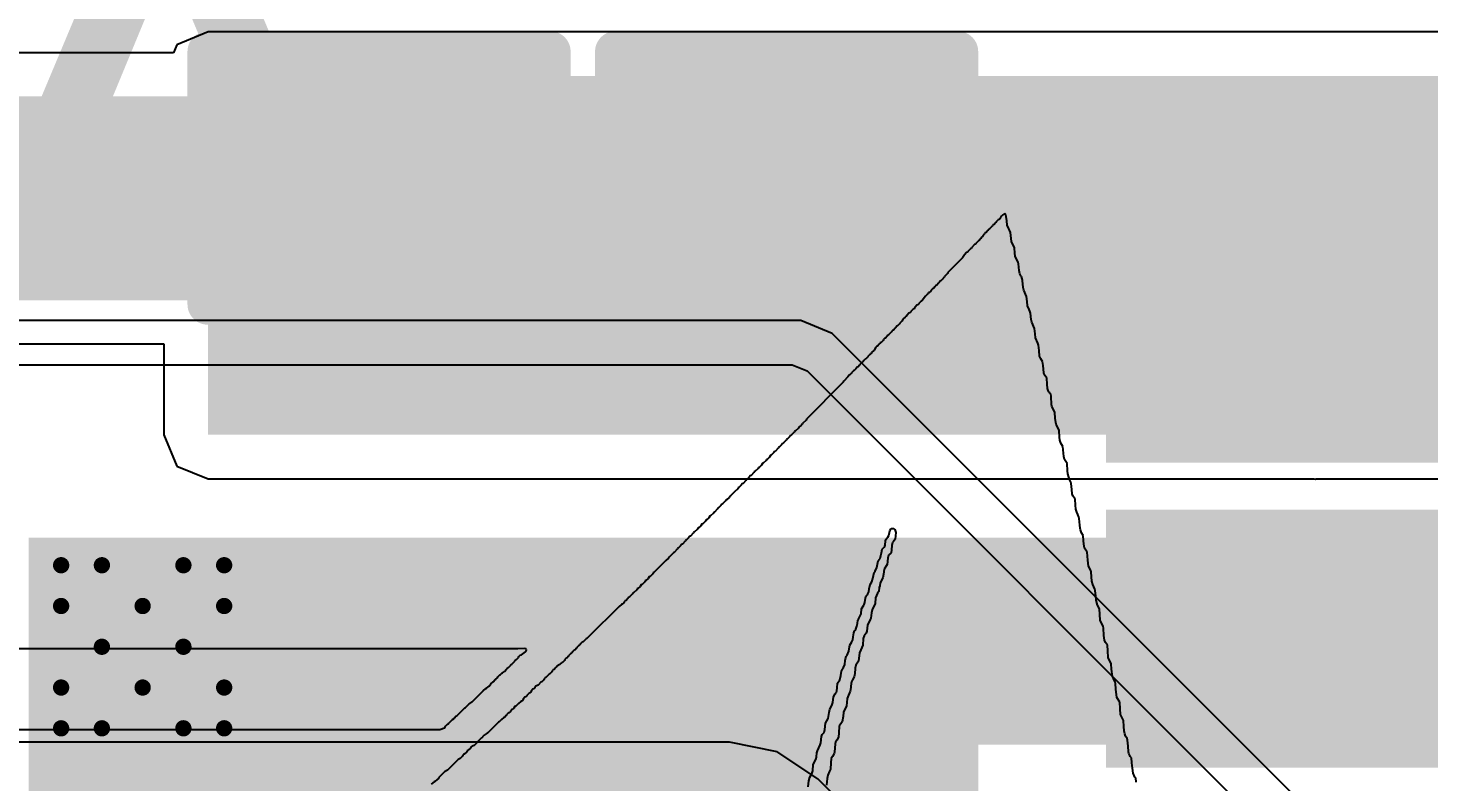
# Model space of a CAD drawing. Header units: inches. Extents: x -0.2 to 17.4, y -0.2 to 2.6.
# Drawn here: x 1.0419 to 1.2138, y 0.8524 to 0.9449 of the extents above; entities that cross this region are included whole.
import ezdxf

# ---------------------------------------------------------------- set-up
doc = ezdxf.new("R2010")
doc.units = ezdxf.units.IN
doc.header["$MEASUREMENT"] = 0
for name, color, linetype in [('Bottom Layer', 5, 'Continuous'), ('Bottom Overlay', 54, 'Continuous'), ('Drill Drawing', 1, 'Continuous'), ('Top Layer', 1, 'Continuous'), ('Top Overlay', 2, 'Continuous'), ('Top Paste', 8, 'Continuous'), ('Top Solder', 216, 'Continuous'), ('Via Holes', 16, 'Continuous')]:
    doc.layers.add(name, color=color, linetype=linetype)
doc.styles.add('Arial_Bold', font='', dxfattribs={"height": 0.2})
doc.styles.get('Arial_Bold').set_extended_font_data('Arial', bold=True)

# ---------------------------------------------------------------- blocks, each defined once
blk = doc.blocks.new('SOT_23_5_20')
at = {"layer": 'Top Layer'}
for points in [[(-0.07283, 0.04921), (-0.02953, 0.04921), (-0.02953, 0.02559), (-0.07283, 0.02559)], [(-0.07283, 0.01181), (-0.02953, 0.01181), (-0.02953, -0.01181), (-0.07283, -0.01181)]]:
    blk.add_hatch(color=1, dxfattribs=at).paths.add_polyline_path(points)
at = {"layer": 'Top Paste'}
for points in [[(-0.07283, 0.04921), (-0.02953, 0.04921), (-0.02953, 0.02559), (-0.07283, 0.02559)], [(-0.07283, 0.01181), (-0.02953, 0.01181), (-0.02953, -0.01181), (-0.07283, -0.01181)]]:
    blk.add_hatch(color=8, dxfattribs=at).paths.add_polyline_path(points)
at = {"layer": 'Top Solder'}
for points in [[(-0.07683, 0.05321), (-0.02553, 0.05321), (-0.02553, 0.02159), (-0.07683, 0.02159)], [(-0.07683, 0.01581), (-0.02553, 0.01581), (-0.02553, -0.01581), (-0.07683, -0.01581)]]:
    blk.add_hatch(color=216, dxfattribs=at).paths.add_polyline_path(points)
at = {"layer": 'Top Overlay'}
for points in [[(-0.084, 0.042, 0.005, 0.005, 0), (-0.079, 0.037, 0.005, 0.005, 0)], [(-0.084, 0.032, 0.005, 0.005, 0), (-0.084, 0.042, 0.005, 0.005, 0)], [(-0.084, 0.032, 0.005, 0.005, 0), (-0.079, 0.037, 0.005, 0.005, 0)]]:
    blk.add_lwpolyline(points, format="xyseb", dxfattribs=at)
for points in [[(-0.08525, 0.042, 0.0025, 0.0025, 1), (-0.08275, 0.042, 0.0025, 0.0025, 1)], [(-0.08525, 0.042, 0.0025, 0.0025, 1), (-0.08275, 0.042, 0.0025, 0.0025, 1)], [(-0.08025, 0.037, 0.0025, 0.0025, 1), (-0.07775, 0.037, 0.0025, 0.0025, 1)], [(-0.08025, 0.037, 0.0025, 0.0025, 1), (-0.07775, 0.037, 0.0025, 0.0025, 1)], [(-0.08525, 0.032, 0.0025, 0.0025, 1), (-0.08275, 0.032, 0.0025, 0.0025, 1)], [(-0.08525, 0.032, 0.0025, 0.0025, 1), (-0.08275, 0.032, 0.0025, 0.0025, 1)]]:
    blk.add_lwpolyline(points, format="xyseb", close=True, dxfattribs=at)
blk = doc.blocks.new('C___0603_106')
at = {"layer": 'Top Layer'}
for points in [[(-0.015, 0.0175), (-0.015, -0.0175), (-0.045, -0.0175), (-0.045, 0.0175)], [(0.045, 0.0175), (0.045, -0.0175), (0.015, -0.0175), (0.015, 0.0175)]]:
    blk.add_hatch(color=1, dxfattribs=at).paths.add_polyline_path(points)
at = {"layer": 'Top Paste'}
for points in [[(-0.015, 0.0175), (-0.015, -0.0175), (-0.045, -0.0175), (-0.045, 0.0175)], [(0.045, 0.0175), (0.045, -0.0175), (0.015, -0.0175), (0.015, 0.0175)]]:
    blk.add_hatch(color=8, dxfattribs=at).paths.add_polyline_path(points)
at = {"layer": 'Top Solder'}
for points in [[(-0.01264, 0.01986), (-0.01264, -0.01986), (-0.04736, -0.01986), (-0.04736, 0.01986)], [(0.04736, 0.01986), (0.04736, -0.01986), (0.01264, -0.01986), (0.01264, 0.01986)]]:
    blk.add_hatch(color=216, dxfattribs=at).paths.add_polyline_path(points)
at = {"layer": 'Top Overlay'}
for points in [[(-0.018, 0.021, 0.005, 0.005, 0), (-0.049, 0.021, 0.005, 0.005, 0)], [(-0.049, -0.021, 0.005, 0.005, 0), (-0.049, 0.021, 0.005, 0.005, 0)], [(0.049, 0.021, 0.005, 0.005, 0), (0.018, 0.021, 0.005, 0.005, 0)], [(-0.018, -0.021, 0.005, 0.005, 0), (-0.049, -0.021, 0.005, 0.005, 0)], [(0.049, -0.021, 0.005, 0.005, 0), (0.018, -0.021, 0.005, 0.005, 0)]]:
    blk.add_lwpolyline(points, format="xyseb", dxfattribs=at)
for points in [[(-0.05025, 0.021, 0.0025, 0.0025, 1), (-0.04775, 0.021, 0.0025, 0.0025, 1)], [(-0.05025, 0.021, 0.0025, 0.0025, 1), (-0.04775, 0.021, 0.0025, 0.0025, 1)], [(-0.01925, 0.021, 0.0025, 0.0025, 1), (-0.01675, 0.021, 0.0025, 0.0025, 1)], [(0.01675, 0.021, 0.0025, 0.0025, 1), (0.01925, 0.021, 0.0025, 0.0025, 1)], [(-0.05025, -0.021, 0.0025, 0.0025, 1), (-0.04775, -0.021, 0.0025, 0.0025, 1)], [(-0.05025, -0.021, 0.0025, 0.0025, 1), (-0.04775, -0.021, 0.0025, 0.0025, 1)], [(-0.01925, -0.021, 0.0025, 0.0025, 1), (-0.01675, -0.021, 0.0025, 0.0025, 1)], [(0.01675, -0.021, 0.0025, 0.0025, 1), (0.01925, -0.021, 0.0025, 0.0025, 1)]]:
    blk.add_lwpolyline(points, format="xyseb", close=True, dxfattribs=at)
blk = doc.blocks.new('C___0603_108')
at = {"layer": 'Top Layer'}
for points in [[(-0.015, 0.0175), (-0.015, -0.0175), (-0.045, -0.0175), (-0.045, 0.0175)], [(0.045, 0.0175), (0.045, -0.0175), (0.015, -0.0175), (0.015, 0.0175)]]:
    blk.add_hatch(color=1, dxfattribs=at).paths.add_polyline_path(points)
at = {"layer": 'Top Paste'}
for points in [[(-0.015, 0.0175), (-0.015, -0.0175), (-0.045, -0.0175), (-0.045, 0.0175)], [(0.045, 0.0175), (0.045, -0.0175), (0.015, -0.0175), (0.015, 0.0175)]]:
    blk.add_hatch(color=8, dxfattribs=at).paths.add_polyline_path(points)
at = {"layer": 'Top Solder'}
for points in [[(-0.01264, 0.01986), (-0.01264, -0.01986), (-0.04736, -0.01986), (-0.04736, 0.01986)], [(0.04736, 0.01986), (0.04736, -0.01986), (0.01264, -0.01986), (0.01264, 0.01986)]]:
    blk.add_hatch(color=216, dxfattribs=at).paths.add_polyline_path(points)
at = {"layer": 'Top Overlay'}
for points in [[(-0.018, 0.021, 0.005, 0.005, 0), (-0.049, 0.021, 0.005, 0.005, 0)], [(-0.049, -0.021, 0.005, 0.005, 0), (-0.049, 0.021, 0.005, 0.005, 0)], [(0.049, 0.021, 0.005, 0.005, 0), (0.018, 0.021, 0.005, 0.005, 0)], [(-0.018, -0.021, 0.005, 0.005, 0), (-0.049, -0.021, 0.005, 0.005, 0)], [(0.049, -0.021, 0.005, 0.005, 0), (0.018, -0.021, 0.005, 0.005, 0)]]:
    blk.add_lwpolyline(points, format="xyseb", dxfattribs=at)
for points in [[(-0.05025, 0.021, 0.0025, 0.0025, 1), (-0.04775, 0.021, 0.0025, 0.0025, 1)], [(-0.05025, 0.021, 0.0025, 0.0025, 1), (-0.04775, 0.021, 0.0025, 0.0025, 1)], [(-0.01925, 0.021, 0.0025, 0.0025, 1), (-0.01675, 0.021, 0.0025, 0.0025, 1)], [(0.01675, 0.021, 0.0025, 0.0025, 1), (0.01925, 0.021, 0.0025, 0.0025, 1)], [(-0.05025, -0.021, 0.0025, 0.0025, 1), (-0.04775, -0.021, 0.0025, 0.0025, 1)], [(-0.05025, -0.021, 0.0025, 0.0025, 1), (-0.04775, -0.021, 0.0025, 0.0025, 1)], [(-0.01925, -0.021, 0.0025, 0.0025, 1), (-0.01675, -0.021, 0.0025, 0.0025, 1)], [(0.01675, -0.021, 0.0025, 0.0025, 1), (0.01925, -0.021, 0.0025, 0.0025, 1)]]:
    blk.add_lwpolyline(points, format="xyseb", close=True, dxfattribs=at)

msp = doc.modelspace()

# ---------------------------------------------------------------- hatches: boundary and pattern name
at = {"layer": 'Bottom Layer'}
h = msp.add_hatch(color=5, dxfattribs=at)
edge = h.paths.add_edge_path()
edge.add_arc((1.056, 0.869), 0.01181, 0, 360)
at = {"layer": 'Top Layer'}
for points in [[(1.06402, 0.895), (1.25, 0.895), (1.25, 0.939), (1.06402, 0.939)], [(1.042, 0.857), (1.222, 0.857), (1.222, 0.8824), (1.042, 0.8824)], [(1.042, 0.835), (1.15718, 0.835), (1.15718, 0.8694), (1.042, 0.8694)]]:
    msp.add_hatch(color=1, dxfattribs=at).paths.add_polyline_path(points)
h = msp.add_hatch(color=1, dxfattribs=at)
edge = h.paths.add_edge_path()
edge.add_arc((1.056, 0.869), 0.01181, 0, 360)
at = {"layer": 'Via Holes'}
h = msp.add_hatch(color=7, dxfattribs=at)
edge = h.paths.add_edge_path()
edge.add_arc((1.056, 0.869), 0.00591, 0, 360)

# ---------------------------------------------------------------- linework, layer by layer
at = {"layer": 'Bottom Layer'}
for p, q in [((1.13676, 0.909), (0.8723, 0.909)), ((1.14058, 0.90741), (1.13676, 0.909)), ((1.13676, 0.909), (1.13676, 0.909)), ((1.34124, 0.70676), (1.14058, 0.90741)), ((0.8723, 0.90359), (1.13568, 0.90359)), ((1.13568, 0.90359), (1.13752, 0.90283)), ((1.13752, 0.90283), (1.33741, 0.70293)), ((1.128, 0.85729), (1.028, 0.85729)), ((1.13385, 0.85613), (1.128, 0.85729)), ((1.13881, 0.85281), (1.13385, 0.85613)), ((1.47633, 0.51529), (1.13881, 0.85281))]:
    msp.add_line(p, q, dxfattribs=at)
at = {"layer": 'Bottom Overlay'}
for p, q in [((1.16096, 0.92137), (1.16072, 0.92114)), ((1.16106, 0.92142), (1.16096, 0.92137)), ((1.16114, 0.9215), (1.16106, 0.92142)), ((1.16119, 0.92161), (1.16114, 0.9215)), ((1.16129, 0.92171), (1.16119, 0.92161)), ((1.16134, 0.92181), (1.16129, 0.92171)), ((1.16152, 0.92199), (1.16134, 0.92181)), ((1.16178, 0.92215), (1.16152, 0.92199)), ((1.16191, 0.92202), (1.16178, 0.92215)), ((1.16201, 0.92124), (1.16191, 0.92202)), ((1.16207, 0.92073), (1.16201, 0.92124)), ((1.15912, 0.91949), (1.15907, 0.91938)), ((1.15923, 0.91959), (1.15912, 0.91949)), ((1.15928, 0.91969), (1.15923, 0.91959)), ((1.15935, 0.91977), (1.15928, 0.91969)), ((1.15946, 0.91982), (1.15935, 0.91977)), ((1.15969, 0.92006), (1.15946, 0.91982)), ((1.15974, 0.92016), (1.15969, 0.92006)), ((1.15982, 0.92024), (1.15974, 0.92016)), ((1.15992, 0.92029), (1.15982, 0.92024)), ((1.16021, 0.92057), (1.15992, 0.92029)), ((1.16026, 0.92068), (1.16021, 0.92057)), ((1.16034, 0.92075), (1.16026, 0.92068)), ((1.16044, 0.9208), (1.16034, 0.92075)), ((1.16067, 0.92104), (1.16044, 0.9208)), ((1.16072, 0.92114), (1.16067, 0.92104)), ((1.16227, 0.92026), (1.16207, 0.92073)), ((1.16235, 0.92008), (1.16227, 0.92026)), ((1.16245, 0.91982), (1.16235, 0.92008)), ((1.16253, 0.91907), (1.16245, 0.91982)), ((1.15755, 0.91781), (1.15721, 0.91747)), ((1.15765, 0.91786), (1.15755, 0.91781)), ((1.15768, 0.91794), (1.15765, 0.91786)), ((1.15806, 0.91833), (1.15768, 0.91794)), ((1.15817, 0.91838), (1.15806, 0.91833)), ((1.15819, 0.91845), (1.15817, 0.91838)), ((1.15853, 0.91879), (1.15819, 0.91845)), ((1.15863, 0.91884), (1.15853, 0.91879)), ((1.15881, 0.91907), (1.15863, 0.91884)), ((1.15886, 0.91918), (1.15881, 0.91907)), ((1.15907, 0.91938), (1.15886, 0.91918)), ((1.16258, 0.91871), (1.16253, 0.91907)), ((1.16294, 0.91794), (1.16258, 0.91871)), ((1.163, 0.91727), (1.16294, 0.91794)), ((1.15659, 0.9167), (1.15478, 0.91489)), ((1.1568, 0.91706), (1.15659, 0.9167)), ((1.15708, 0.91734), (1.1568, 0.91706)), ((1.15718, 0.9174), (1.15708, 0.91734)), ((1.15721, 0.91747), (1.15718, 0.9174)), ((1.16305, 0.91691), (1.163, 0.91727)), ((1.16341, 0.91613), (1.16305, 0.91691)), ((1.16346, 0.91598), (1.16341, 0.91613)), ((1.15432, 0.91432), (1.15422, 0.91422)), ((1.15437, 0.91443), (1.15432, 0.91432)), ((1.15473, 0.91479), (1.15437, 0.91443)), ((1.15478, 0.91489), (1.15473, 0.91479)), ((1.16351, 0.91515), (1.16346, 0.91598)), ((1.16362, 0.91474), (1.16351, 0.91515)), ((1.16372, 0.91448), (1.16362, 0.91474)), ((1.1638, 0.9144), (1.16372, 0.91448)), ((1.1639, 0.91414), (1.1638, 0.9144)), ((1.15267, 0.91262), (1.15248, 0.91244)), ((1.15272, 0.91272), (1.15267, 0.91262)), ((1.1529, 0.9129), (1.15272, 0.91272)), ((1.153, 0.91295), (1.1529, 0.9129)), ((1.15318, 0.91313), (1.153, 0.91295)), ((1.15323, 0.91324), (1.15318, 0.91313)), ((1.15331, 0.91332), (1.15323, 0.91324)), ((1.15341, 0.91337), (1.15331, 0.91332)), ((1.15365, 0.9136), (1.15341, 0.91337)), ((1.1537, 0.9137), (1.15365, 0.9136)), ((1.15383, 0.91383), (1.1537, 0.9137)), ((1.15393, 0.91388), (1.15383, 0.91383)), ((1.15416, 0.91412), (1.15393, 0.91388)), ((1.15422, 0.91422), (1.15416, 0.91412)), ((1.16395, 0.91394), (1.1639, 0.91414)), ((1.16403, 0.91308), (1.16395, 0.91394)), ((1.16408, 0.91272), (1.16403, 0.91308)), ((1.16444, 0.91195), (1.16408, 0.91272)), ((1.15099, 0.91089), (1.15075, 0.91066)), ((1.15109, 0.91094), (1.15099, 0.91089)), ((1.15117, 0.91102), (1.15109, 0.91094)), ((1.15122, 0.91112), (1.15117, 0.91102)), ((1.15145, 0.91135), (1.15122, 0.91112)), ((1.15156, 0.9114), (1.15145, 0.91135)), ((1.15163, 0.91148), (1.15156, 0.9114)), ((1.15202, 0.91202), (1.15163, 0.91148)), ((1.15212, 0.91208), (1.15202, 0.91202)), ((1.15225, 0.91221), (1.15212, 0.91208)), ((1.1523, 0.91231), (1.15225, 0.91221)), ((1.15238, 0.91233), (1.1523, 0.91231)), ((1.15241, 0.91241), (1.15238, 0.91233)), ((1.15248, 0.91244), (1.15241, 0.91241)), ((1.16449, 0.91133), (1.16444, 0.91195)), ((1.16454, 0.91081), (1.16449, 0.91133)), ((1.14931, 0.90921), (1.14915, 0.90895)), ((1.14954, 0.90944), (1.14931, 0.90921)), ((1.14964, 0.90949), (1.14954, 0.90944)), ((1.14972, 0.90957), (1.14964, 0.90949)), ((1.14977, 0.90967), (1.14972, 0.90957)), ((1.15001, 0.90991), (1.14977, 0.90967)), ((1.15011, 0.90996), (1.15001, 0.90991)), ((1.15019, 0.91004), (1.15011, 0.90996)), ((1.15024, 0.91014), (1.15019, 0.91004)), ((1.15052, 0.91042), (1.15024, 0.91014)), ((1.15063, 0.91047), (1.15052, 0.91042)), ((1.1507, 0.91055), (1.15063, 0.91047)), ((1.15075, 0.91066), (1.1507, 0.91055)), ((1.16475, 0.91035), (1.16454, 0.91081)), ((1.16483, 0.91016), (1.16475, 0.91035)), ((1.16493, 0.90991), (1.16483, 0.91016)), ((1.16501, 0.90916), (1.16493, 0.90991)), ((1.16506, 0.9088), (1.16501, 0.90916)), ((1.14786, 0.90761), (1.14763, 0.90738)), ((1.14791, 0.90771), (1.14786, 0.90761)), ((1.14799, 0.90779), (1.14791, 0.90771)), ((1.14809, 0.90784), (1.14799, 0.90779)), ((1.14833, 0.90807), (1.14809, 0.90784)), ((1.14838, 0.90818), (1.14833, 0.90807)), ((1.14851, 0.90831), (1.14838, 0.90818)), ((1.14861, 0.90836), (1.14851, 0.90831)), ((1.14884, 0.90859), (1.14861, 0.90836)), ((1.1489, 0.90869), (1.14884, 0.90859)), ((1.14915, 0.90895), (1.1489, 0.90869)), ((1.16542, 0.90802), (1.16506, 0.9088)), ((1.16547, 0.9074), (1.16542, 0.90802)), ((1.14595, 0.90575), (1.14574, 0.90539)), ((1.14603, 0.90583), (1.14595, 0.90575)), ((1.14613, 0.90588), (1.14603, 0.90583)), ((1.14636, 0.90611), (1.14613, 0.90588)), ((1.14642, 0.90621), (1.14636, 0.90611)), ((1.14649, 0.90629), (1.14642, 0.90621)), ((1.1466, 0.90634), (1.14649, 0.90629)), ((1.14683, 0.90658), (1.1466, 0.90634)), ((1.14688, 0.90668), (1.14683, 0.90658)), ((1.14701, 0.90681), (1.14688, 0.90668)), ((1.14711, 0.90686), (1.14701, 0.90681)), ((1.14735, 0.90709), (1.14711, 0.90686)), ((1.1474, 0.9072), (1.14735, 0.90709)), ((1.14753, 0.90732), (1.1474, 0.9072)), ((1.14763, 0.90738), (1.14753, 0.90732)), ((1.16553, 0.90689), (1.16547, 0.9074)), ((1.16581, 0.90624), (1.16553, 0.90689)), ((1.16591, 0.90598), (1.16581, 0.90624)), ((1.16599, 0.90534), (1.16591, 0.90598)), ((1.1444, 0.90399), (1.14427, 0.90386)), ((1.14445, 0.9041), (1.1444, 0.90399)), ((1.14469, 0.90433), (1.14445, 0.9041)), ((1.14479, 0.90438), (1.14469, 0.90433)), ((1.14492, 0.90451), (1.14479, 0.90438)), ((1.14497, 0.90461), (1.14492, 0.90451)), ((1.14515, 0.90479), (1.14497, 0.90461)), ((1.14525, 0.90485), (1.14515, 0.90479)), ((1.14538, 0.90497), (1.14525, 0.90485)), ((1.14543, 0.90508), (1.14538, 0.90497)), ((1.14574, 0.90539), (1.14543, 0.90508)), ((1.16604, 0.90466), (1.16599, 0.90534)), ((1.1662, 0.9043), (1.16604, 0.90466)), ((1.1664, 0.90399), (1.1662, 0.9043)), ((1.16646, 0.90348), (1.1664, 0.90399)), ((1.14267, 0.90231), (1.14249, 0.90213)), ((1.14277, 0.90237), (1.14267, 0.90231)), ((1.1429, 0.9025), (1.14277, 0.90237)), ((1.14296, 0.9026), (1.1429, 0.9025)), ((1.14319, 0.90283), (1.14296, 0.9026)), ((1.14329, 0.90288), (1.14319, 0.90283)), ((1.14342, 0.90301), (1.14329, 0.90288)), ((1.14347, 0.90311), (1.14342, 0.90301)), ((1.14365, 0.9033), (1.14347, 0.90311)), ((1.14376, 0.90335), (1.14365, 0.9033)), ((1.14394, 0.90353), (1.14376, 0.90335)), ((1.14399, 0.90363), (1.14394, 0.90353)), ((1.14417, 0.90381), (1.14399, 0.90363)), ((1.14427, 0.90386), (1.14417, 0.90381)), ((1.16656, 0.9026), (1.16646, 0.90348)), ((1.16661, 0.90239), (1.16656, 0.9026)), ((1.16692, 0.90193), (1.16661, 0.90239)), ((1.14187, 0.90136), (1.13743, 0.89692)), ((1.14192, 0.90146), (1.14187, 0.90136)), ((1.14203, 0.90157), (1.14192, 0.90146)), ((1.14208, 0.90167), (1.14203, 0.90157)), ((1.14244, 0.90203), (1.14208, 0.90167)), ((1.14249, 0.90213), (1.14244, 0.90203)), ((1.16697, 0.9012), (1.16692, 0.90193)), ((1.16702, 0.90069), (1.16697, 0.9012)), ((1.16713, 0.90033), (1.16702, 0.90069)), ((1.16723, 0.90022), (1.16713, 0.90033)), ((1.16728, 0.90012), (1.16723, 0.90022)), ((1.16739, 0.90002), (1.16728, 0.90012)), ((1.16744, 0.89971), (1.16739, 0.90002)), ((1.16749, 0.89872), (1.16744, 0.89971)), ((1.16754, 0.89852), (1.16749, 0.89872)), ((1.1679, 0.89774), (1.16754, 0.89852)), ((1.16795, 0.89702), (1.1679, 0.89774)), ((1.13598, 0.89542), (1.13593, 0.89532)), ((1.13606, 0.89544), (1.13598, 0.89542)), ((1.13645, 0.89583), (1.13606, 0.89544)), ((1.1365, 0.89594), (1.13645, 0.89583)), ((1.13658, 0.89596), (1.1365, 0.89594)), ((1.13668, 0.89606), (1.13658, 0.89596)), ((1.13678, 0.89612), (1.13668, 0.89606)), ((1.13691, 0.8963), (1.13678, 0.89612)), ((1.13696, 0.8964), (1.13691, 0.8963)), ((1.13738, 0.89681), (1.13696, 0.8964)), ((1.13743, 0.89692), (1.13738, 0.89681)), ((1.16801, 0.8965), (1.16795, 0.89702)), ((1.16806, 0.8963), (1.16801, 0.8965)), ((1.16842, 0.89552), (1.16806, 0.8963)), ((1.16847, 0.8947), (1.16842, 0.89552)), ((1.13438, 0.89377), (1.1341, 0.89348)), ((1.13451, 0.89395), (1.13438, 0.89377)), ((1.13461, 0.894), (1.13451, 0.89395)), ((1.13495, 0.89433), (1.13461, 0.894)), ((1.135, 0.89444), (1.13495, 0.89433)), ((1.13508, 0.89446), (1.135, 0.89444)), ((1.13536, 0.89475), (1.13508, 0.89446)), ((1.13549, 0.89493), (1.13536, 0.89475)), ((1.1356, 0.89498), (1.13549, 0.89493)), ((1.13593, 0.89532), (1.1356, 0.89498)), ((1.16852, 0.89433), (1.16847, 0.8947)), ((1.16863, 0.89397), (1.16852, 0.89433)), ((1.16888, 0.89356), (1.16863, 0.89397)), ((1.13252, 0.89196), (1.13247, 0.89186)), ((1.1326, 0.89198), (1.13252, 0.89196)), ((1.13288, 0.89227), (1.1326, 0.89198)), ((1.13301, 0.89245), (1.13288, 0.89227)), ((1.13312, 0.8925), (1.13301, 0.89245)), ((1.13345, 0.89284), (1.13312, 0.8925)), ((1.1335, 0.89294), (1.13345, 0.89284)), ((1.13358, 0.89297), (1.1335, 0.89294)), ((1.13397, 0.89335), (1.13358, 0.89297)), ((1.13402, 0.89346), (1.13397, 0.89335)), ((1.1341, 0.89348), (1.13402, 0.89346)), ((1.16894, 0.89315), (1.16888, 0.89356)), ((1.16899, 0.89232), (1.16894, 0.89315)), ((1.16909, 0.89196), (1.16899, 0.89232)), ((1.1694, 0.89149), (1.16909, 0.89196)), ((1.13097, 0.89036), (1.13064, 0.89002)), ((1.13102, 0.89046), (1.13097, 0.89036)), ((1.1311, 0.89049), (1.13102, 0.89046)), ((1.13149, 0.89087), (1.1311, 0.89049)), ((1.13154, 0.89098), (1.13149, 0.89087)), ((1.13162, 0.891), (1.13154, 0.89098)), ((1.1319, 0.89129), (1.13162, 0.891)), ((1.13203, 0.89147), (1.1319, 0.89129)), ((1.13213, 0.89152), (1.13203, 0.89147)), ((1.13247, 0.89186), (1.13213, 0.89152)), ((1.16945, 0.89056), (1.1694, 0.89149)), ((1.1695, 0.8902), (1.16945, 0.89056)), ((1.12914, 0.88852), (1.12906, 0.8885)), ((1.12942, 0.88881), (1.12914, 0.88852)), ((1.12955, 0.88899), (1.12942, 0.88881)), ((1.12966, 0.88904), (1.12955, 0.88899)), ((1.12999, 0.88938), (1.12966, 0.88904)), ((1.13004, 0.88948), (1.12999, 0.88938)), ((1.13012, 0.88951), (1.13004, 0.88948)), ((1.1304, 0.88979), (1.13012, 0.88951)), ((1.13053, 0.88997), (1.1304, 0.88979)), ((1.13064, 0.89002), (1.13053, 0.88997)), ((1.16961, 0.88979), (1.1695, 0.8902)), ((1.16976, 0.88943), (1.16961, 0.88979)), ((1.16986, 0.88917), (1.16976, 0.88943)), ((1.16992, 0.88901), (1.16986, 0.88917)), ((1.16997, 0.88829), (1.16992, 0.88901)), ((1.12751, 0.8869), (1.12718, 0.88656)), ((1.12756, 0.887), (1.12751, 0.8869)), ((1.12764, 0.88703), (1.12756, 0.887)), ((1.12793, 0.88731), (1.12764, 0.88703)), ((1.12805, 0.88749), (1.12793, 0.88731)), ((1.12816, 0.88754), (1.12805, 0.88749)), ((1.12849, 0.88788), (1.12816, 0.88754)), ((1.12855, 0.88798), (1.12849, 0.88788)), ((1.12862, 0.88801), (1.12855, 0.88798)), ((1.12901, 0.88839), (1.12862, 0.88801)), ((1.12906, 0.8885), (1.12901, 0.88839)), ((1.17002, 0.88777), (1.16997, 0.88829)), ((1.17012, 0.88752), (1.17002, 0.88777)), ((1.17038, 0.8871), (1.17012, 0.88752)), ((1.17043, 0.88638), (1.17038, 0.8871)), ((1.12601, 0.8854), (1.12568, 0.88506)), ((1.12607, 0.8855), (1.12601, 0.8854)), ((1.12614, 0.88553), (1.12607, 0.8855)), ((1.12653, 0.88592), (1.12614, 0.88553)), ((1.12658, 0.88602), (1.12653, 0.88592)), ((1.12666, 0.88604), (1.12658, 0.88602)), ((1.12694, 0.88633), (1.12666, 0.88604)), ((1.12707, 0.88651), (1.12694, 0.88633)), ((1.12718, 0.88656), (1.12707, 0.88651)), ((1.17048, 0.88586), (1.17043, 0.88638)), ((1.17059, 0.8855), (1.17048, 0.88586)), ((1.17072, 0.88522), (1.17059, 0.8855)), ((1.17085, 0.88488), (1.17072, 0.88522)), ((1.12405, 0.88344), (1.12366, 0.88305)), ((1.1241, 0.88354), (1.12405, 0.88344)), ((1.12418, 0.88357), (1.1241, 0.88354)), ((1.12447, 0.88385), (1.12418, 0.88357)), ((1.12459, 0.88403), (1.12447, 0.88385)), ((1.1247, 0.88408), (1.12459, 0.88403)), ((1.12503, 0.88442), (1.1247, 0.88408)), ((1.12508, 0.88452), (1.12503, 0.88442)), ((1.12516, 0.88455), (1.12508, 0.88452)), ((1.12545, 0.88483), (1.12516, 0.88455)), ((1.12558, 0.88501), (1.12545, 0.88483)), ((1.12568, 0.88506), (1.12558, 0.88501)), ((1.14766, 0.88323), (1.14781, 0.88349)), ((1.14781, 0.88349), (1.14815, 0.88351)), ((1.14815, 0.88351), (1.14828, 0.88338)), ((1.14828, 0.88338), (1.14838, 0.88302)), ((1.1709, 0.88473), (1.17085, 0.88488)), ((1.17095, 0.8839), (1.1709, 0.88473)), ((1.171, 0.88354), (1.17095, 0.8839)), ((1.17105, 0.88333), (1.171, 0.88354)), ((1.12255, 0.88194), (1.12222, 0.8816)), ((1.12261, 0.88204), (1.12255, 0.88194)), ((1.12268, 0.88207), (1.12261, 0.88204)), ((1.12297, 0.88235), (1.12268, 0.88207)), ((1.1231, 0.88253), (1.12297, 0.88235)), ((1.1232, 0.88258), (1.1231, 0.88253)), ((1.12354, 0.88292), (1.1232, 0.88258)), ((1.12359, 0.88302), (1.12354, 0.88292)), ((1.12366, 0.88305), (1.12359, 0.88302)), ((1.14709, 0.88147), (1.14714, 0.88199)), ((1.14714, 0.88199), (1.14719, 0.8822)), ((1.14719, 0.8822), (1.14732, 0.88238)), ((1.14732, 0.88238), (1.14742, 0.88243)), ((1.14742, 0.88243), (1.14755, 0.88266)), ((1.14755, 0.88266), (1.1476, 0.88302)), ((1.1476, 0.88302), (1.14766, 0.88323)), ((1.14797, 0.88178), (1.14791, 0.88142)), ((1.14809, 0.88191), (1.14797, 0.88178)), ((1.14833, 0.8822), (1.14809, 0.88191)), ((1.14838, 0.88302), (1.14833, 0.8822)), ((1.17116, 0.88297), (1.17105, 0.88333)), ((1.17136, 0.88266), (1.17116, 0.88297)), ((1.17141, 0.88199), (1.17136, 0.88266)), ((1.17147, 0.88163), (1.17141, 0.88199)), ((1.12062, 0.88005), (1.12049, 0.87987)), ((1.12072, 0.88011), (1.12062, 0.88005)), ((1.12106, 0.88044), (1.12072, 0.88011)), ((1.12111, 0.88054), (1.12106, 0.88044)), ((1.12119, 0.88057), (1.12111, 0.88054)), ((1.12157, 0.88096), (1.12119, 0.88057)), ((1.12162, 0.88106), (1.12157, 0.88096)), ((1.1217, 0.88109), (1.12162, 0.88106)), ((1.12199, 0.88137), (1.1217, 0.88109)), ((1.12211, 0.88155), (1.12199, 0.88137)), ((1.12222, 0.8816), (1.12211, 0.88155)), ((1.14647, 0.87982), (1.14657, 0.88018)), ((1.14657, 0.88018), (1.14662, 0.88054)), ((1.14662, 0.88054), (1.14673, 0.88096)), ((1.14673, 0.88096), (1.14698, 0.88122)), ((1.14698, 0.88122), (1.14704, 0.88132)), ((1.14704, 0.88132), (1.14709, 0.88147)), ((1.1475, 0.88023), (1.1474, 0.87987)), ((1.14781, 0.88054), (1.1475, 0.88023)), ((1.14786, 0.88091), (1.14781, 0.88054)), ((1.14791, 0.88142), (1.14786, 0.88091)), ((1.17152, 0.88111), (1.17147, 0.88163)), ((1.17188, 0.8806), (1.17152, 0.88111)), ((1.17193, 0.87961), (1.17188, 0.8806)), ((1.11909, 0.87848), (1.11871, 0.87809)), ((1.11915, 0.87858), (1.11909, 0.87848)), ((1.11922, 0.87861), (1.11915, 0.87858)), ((1.11938, 0.87876), (1.11922, 0.87861)), ((1.11964, 0.87907), (1.11938, 0.87876)), ((1.11974, 0.87912), (1.11964, 0.87907)), ((1.12007, 0.87946), (1.11974, 0.87912)), ((1.12013, 0.87956), (1.12007, 0.87946)), ((1.1202, 0.87959), (1.12013, 0.87956)), ((1.12049, 0.87987), (1.1202, 0.87959)), ((1.14572, 0.87809), (1.14585, 0.87827)), ((1.14585, 0.87827), (1.14605, 0.87874)), ((1.14605, 0.87874), (1.14616, 0.87915)), ((1.14616, 0.87915), (1.14624, 0.87954)), ((1.14624, 0.87954), (1.14636, 0.87972)), ((1.14636, 0.87972), (1.14647, 0.87982)), ((1.14698, 0.87853), (1.14688, 0.87791)), ((1.14735, 0.8791), (1.14698, 0.87853)), ((1.1474, 0.87987), (1.14735, 0.8791)), ((1.17203, 0.87889), (1.17193, 0.87961)), ((1.17232, 0.87835), (1.17203, 0.87889)), ((1.17237, 0.87814), (1.17232, 0.87835)), ((1.11716, 0.87659), (1.11703, 0.87641)), ((1.11726, 0.87664), (1.11716, 0.87659)), ((1.1176, 0.87698), (1.11726, 0.87664)), ((1.11765, 0.87708), (1.1176, 0.87698)), ((1.11772, 0.87711), (1.11765, 0.87708)), ((1.11801, 0.87739), (1.11772, 0.87711)), ((1.11814, 0.87757), (1.11801, 0.87739)), ((1.11824, 0.87763), (1.11814, 0.87757)), ((1.11858, 0.87796), (1.11824, 0.87763)), ((1.11863, 0.87806), (1.11858, 0.87796)), ((1.11871, 0.87809), (1.11863, 0.87806)), ((1.14512, 0.8761), (1.14525, 0.87664)), ((1.14525, 0.87664), (1.14546, 0.87695)), ((1.14546, 0.87695), (1.14559, 0.87739)), ((1.14559, 0.87739), (1.14564, 0.87775)), ((1.14564, 0.87775), (1.14572, 0.87809)), ((1.14647, 0.87683), (1.14642, 0.87646)), ((1.1468, 0.87747), (1.14647, 0.87683)), ((1.14688, 0.87791), (1.1468, 0.87747)), ((1.17245, 0.87703), (1.17237, 0.87814)), ((1.17255, 0.87662), (1.17245, 0.87703)), ((1.17281, 0.87605), (1.17255, 0.87662)), ((1.11553, 0.87491), (1.1153, 0.87468)), ((1.11566, 0.8751), (1.11553, 0.87491)), ((1.11576, 0.87515), (1.11566, 0.8751)), ((1.1161, 0.87548), (1.11576, 0.87515)), ((1.11615, 0.87559), (1.1161, 0.87548)), ((1.11623, 0.87561), (1.11615, 0.87559)), ((1.11661, 0.876), (1.11623, 0.87561)), ((1.11667, 0.8761), (1.11661, 0.876)), ((1.11674, 0.87613), (1.11667, 0.8761)), ((1.11703, 0.87641), (1.11674, 0.87613)), ((1.14461, 0.87445), (1.14466, 0.87497)), ((1.14466, 0.87497), (1.14471, 0.87517)), ((1.14471, 0.87517), (1.14481, 0.87528)), ((1.14481, 0.87528), (1.14487, 0.87538)), ((1.14487, 0.87538), (1.14497, 0.87548)), ((1.14497, 0.87548), (1.14507, 0.87574)), ((1.14507, 0.87574), (1.14512, 0.8761)), ((1.1459, 0.87502), (1.14585, 0.87429)), ((1.14616, 0.87559), (1.1459, 0.87502)), ((1.14621, 0.87569), (1.14616, 0.87559)), ((1.14631, 0.87579), (1.14621, 0.87569)), ((1.14636, 0.87626), (1.14631, 0.87579)), ((1.14642, 0.87646), (1.14636, 0.87626)), ((1.17286, 0.8759), (1.17281, 0.87605)), ((1.17291, 0.87522), (1.17286, 0.8759)), ((1.17296, 0.87471), (1.17291, 0.87522)), ((1.11445, 0.87393), (1.11075, 0.87024)), ((1.11473, 0.87417), (1.11445, 0.87393)), ((1.11483, 0.87422), (1.11473, 0.87417)), ((1.11501, 0.8744), (1.11483, 0.87422)), ((1.11506, 0.8745), (1.11501, 0.8744)), ((1.11519, 0.87463), (1.11506, 0.8745)), ((1.1153, 0.87468), (1.11519, 0.87463)), ((1.14383, 0.87238), (1.14414, 0.87305)), ((1.14414, 0.87305), (1.1442, 0.87367)), ((1.1442, 0.87367), (1.14445, 0.87409)), ((1.14445, 0.87409), (1.14451, 0.87419)), ((1.14451, 0.87419), (1.14461, 0.87445)), ((1.14541, 0.87318), (1.14531, 0.87251)), ((1.14549, 0.87352), (1.14541, 0.87318)), ((1.14585, 0.87429), (1.14549, 0.87352)), ((1.17312, 0.87409), (1.17296, 0.87471)), ((1.17338, 0.87367), (1.17312, 0.87409)), ((1.17343, 0.87295), (1.17338, 0.87367)), ((1.14347, 0.87114), (1.14363, 0.87151)), ((1.14363, 0.87151), (1.14368, 0.87187)), ((1.14368, 0.87187), (1.14373, 0.87228)), ((1.14373, 0.87228), (1.14383, 0.87238)), ((1.14492, 0.87166), (1.14484, 0.87091)), ((1.14523, 0.87233), (1.14492, 0.87166)), ((1.14531, 0.87251), (1.14523, 0.87233)), ((1.17348, 0.87228), (1.17343, 0.87295)), ((1.17353, 0.87207), (1.17348, 0.87228)), ((1.17382, 0.87153), (1.17353, 0.87207)), ((1.17387, 0.87127), (1.17382, 0.87153)), ((1.11003, 0.86962), (1.10993, 0.86957)), ((1.11024, 0.86983), (1.11003, 0.86962)), ((1.11034, 0.86988), (1.11024, 0.86983)), ((1.11039, 0.86998), (1.11034, 0.86988)), ((1.11049, 0.87003), (1.11039, 0.86998)), ((1.11065, 0.87019), (1.11049, 0.87003)), ((1.11075, 0.87024), (1.11065, 0.87019)), ((1.14301, 0.86959), (1.14311, 0.86985)), ((1.14311, 0.86985), (1.14316, 0.87021)), ((1.14316, 0.87021), (1.14324, 0.8707)), ((1.14324, 0.8707), (1.14334, 0.87096)), ((1.14334, 0.87096), (1.14342, 0.87104)), ((1.14342, 0.87104), (1.14347, 0.87114)), ((1.1444, 0.87001), (1.14435, 0.86918)), ((1.14453, 0.87034), (1.1444, 0.87001)), ((1.14474, 0.87065), (1.14453, 0.87034)), ((1.14484, 0.87091), (1.14474, 0.87065)), ((1.17392, 0.8704), (1.17387, 0.87127)), ((1.174, 0.8698), (1.17392, 0.8704)), ((1.1741, 0.86954), (1.174, 0.8698)), ((1.10202, 0.86874), (0.64916, 0.86869)), ((1.10285, 0.86879), (1.10202, 0.86874)), ((1.10215, 0.86779), (1.10233, 0.86797)), ((1.10233, 0.86797), (1.10249, 0.86802)), ((1.10249, 0.86802), (1.10295, 0.86838)), ((1.10306, 0.86874), (1.10285, 0.86879)), ((1.10295, 0.86838), (1.10303, 0.86846)), ((1.10303, 0.86846), (1.10308, 0.86866)), ((1.10308, 0.86866), (1.10306, 0.86874)), ((1.10848, 0.86812), (1.10825, 0.86789)), ((1.10858, 0.86817), (1.10848, 0.86812)), ((1.10871, 0.8683), (1.10858, 0.86817)), ((1.10876, 0.86841), (1.10871, 0.8683)), ((1.10894, 0.86859), (1.10876, 0.86841)), ((1.10905, 0.86864), (1.10894, 0.86859)), ((1.10923, 0.86882), (1.10905, 0.86864)), ((1.10928, 0.86892), (1.10923, 0.86882)), ((1.10946, 0.8691), (1.10928, 0.86892)), ((1.10956, 0.86916), (1.10946, 0.8691)), ((1.10969, 0.86928), (1.10956, 0.86916)), ((1.10974, 0.86939), (1.10969, 0.86928)), ((1.10993, 0.86957), (1.10974, 0.86939)), ((1.14239, 0.86789), (1.14244, 0.86799)), ((1.14244, 0.86799), (1.14265, 0.86846)), ((1.14265, 0.86846), (1.14272, 0.869)), ((1.14272, 0.869), (1.14277, 0.86921)), ((1.14277, 0.86921), (1.14301, 0.86959)), ((1.14394, 0.86825), (1.14383, 0.86722)), ((1.14409, 0.86861), (1.14394, 0.86825)), ((1.14435, 0.86918), (1.14409, 0.86861)), ((1.17436, 0.86918), (1.1741, 0.86954)), ((1.17441, 0.86851), (1.17436, 0.86918)), ((1.17446, 0.86768), (1.17441, 0.86851)), ((1.10037, 0.86595), (1.10065, 0.86624)), ((1.10065, 0.86624), (1.10071, 0.86634)), ((1.10071, 0.86634), (1.10089, 0.86647)), ((1.10089, 0.86647), (1.10117, 0.86675)), ((1.10117, 0.86675), (1.1012, 0.86683)), ((1.1012, 0.86683), (1.1013, 0.86688)), ((1.1013, 0.86688), (1.10164, 0.86722)), ((1.10164, 0.86722), (1.10169, 0.86732)), ((1.10169, 0.86732), (1.10187, 0.86745)), ((1.10187, 0.86745), (1.1021, 0.86768)), ((1.1021, 0.86768), (1.10215, 0.86779)), ((1.10647, 0.86621), (1.10636, 0.86616)), ((1.1067, 0.86644), (1.10647, 0.86621)), ((1.10675, 0.86655), (1.1067, 0.86644)), ((1.10683, 0.86662), (1.10675, 0.86655)), ((1.10719, 0.86683), (1.10683, 0.86662)), ((1.10729, 0.86693), (1.10719, 0.86683)), ((1.10739, 0.86699), (1.10729, 0.86693)), ((1.10742, 0.86706), (1.10739, 0.86699)), ((1.1075, 0.86709), (1.10742, 0.86706)), ((1.10773, 0.86732), (1.1075, 0.86709)), ((1.10778, 0.86743), (1.10773, 0.86732)), ((1.10796, 0.86761), (1.10778, 0.86743)), ((1.10807, 0.86766), (1.10796, 0.86761)), ((1.1082, 0.86779), (1.10807, 0.86766)), ((1.10825, 0.86789), (1.1082, 0.86779)), ((1.14174, 0.866), (1.14185, 0.86626)), ((1.14185, 0.86626), (1.14192, 0.86634)), ((1.14192, 0.86634), (1.14197, 0.86644)), ((1.14197, 0.86644), (1.14213, 0.86681)), ((1.14213, 0.86681), (1.14218, 0.86732)), ((1.14218, 0.86732), (1.14223, 0.86753)), ((1.14223, 0.86753), (1.14231, 0.86781)), ((1.14231, 0.86781), (1.14239, 0.86789)), ((1.14342, 0.86639), (1.14337, 0.86567)), ((1.14347, 0.86675), (1.14342, 0.86639)), ((1.14358, 0.86686), (1.14347, 0.86675)), ((1.14383, 0.86722), (1.14358, 0.86686)), ((1.17482, 0.86691), (1.17446, 0.86768)), ((1.17487, 0.86624), (1.17482, 0.86691)), ((1.17498, 0.86536), (1.17487, 0.86624)), ((1.09849, 0.86417), (1.09872, 0.86446)), ((1.09872, 0.86446), (1.099, 0.86469)), ((1.099, 0.86469), (1.09923, 0.86497)), ((1.09923, 0.86497), (1.09934, 0.86502)), ((1.09934, 0.86502), (1.09952, 0.8652)), ((1.09952, 0.8652), (1.09957, 0.86531)), ((1.09957, 0.86531), (1.0998, 0.86554)), ((1.0998, 0.86554), (1.09991, 0.86559)), ((1.09991, 0.86559), (1.10006, 0.86575)), ((1.10006, 0.86575), (1.10016, 0.8658)), ((1.10016, 0.8658), (1.10027, 0.8659)), ((1.10027, 0.8659), (1.10037, 0.86595)), ((1.10486, 0.86466), (1.1045, 0.8643)), ((1.10497, 0.86471), (1.10486, 0.86466)), ((1.1052, 0.86495), (1.10497, 0.86471)), ((1.10525, 0.86505), (1.1052, 0.86495)), ((1.10538, 0.86518), (1.10525, 0.86505)), ((1.10548, 0.86523), (1.10538, 0.86518)), ((1.10572, 0.86546), (1.10548, 0.86523)), ((1.10577, 0.86557), (1.10572, 0.86546)), ((1.10585, 0.86564), (1.10577, 0.86557)), ((1.10595, 0.86569), (1.10585, 0.86564)), ((1.10618, 0.86593), (1.10595, 0.86569)), ((1.10623, 0.86603), (1.10618, 0.86593)), ((1.10636, 0.86616), (1.10623, 0.86603)), ((1.1412, 0.86396), (1.14125, 0.86453)), ((1.14125, 0.86453), (1.14151, 0.86495)), ((1.14151, 0.86495), (1.14166, 0.86546)), ((1.14166, 0.86546), (1.14174, 0.866)), ((1.1429, 0.86448), (1.14285, 0.86371)), ((1.14296, 0.86469), (1.1429, 0.86448)), ((1.14306, 0.86495), (1.14296, 0.86469)), ((1.14327, 0.86531), (1.14306, 0.86495)), ((1.14332, 0.86551), (1.14327, 0.86531)), ((1.14337, 0.86567), (1.14332, 0.86551)), ((1.17508, 0.8651), (1.17498, 0.86536)), ((1.17529, 0.86464), (1.17508, 0.8651)), ((1.17534, 0.86448), (1.17529, 0.86464)), ((1.17539, 0.86381), (1.17534, 0.86448)), ((1.09642, 0.86226), (1.09768, 0.86353)), ((1.09768, 0.86353), (1.09779, 0.86358)), ((1.09779, 0.86358), (1.0981, 0.86389)), ((1.0981, 0.86389), (1.0982, 0.86394)), ((1.0982, 0.86394), (1.09849, 0.86417)), ((1.1029, 0.8628), (1.10267, 0.86257)), ((1.103, 0.86285), (1.1029, 0.8628)), ((1.10308, 0.86293), (1.103, 0.86285)), ((1.10313, 0.86303), (1.10308, 0.86293)), ((1.10342, 0.86332), (1.10313, 0.86303)), ((1.10352, 0.86337), (1.10342, 0.86332)), ((1.1036, 0.86345), (1.10352, 0.86337)), ((1.10365, 0.86355), (1.1036, 0.86345)), ((1.10388, 0.86378), (1.10365, 0.86355)), ((1.10399, 0.86384), (1.10388, 0.86378)), ((1.10406, 0.86391), (1.10399, 0.86384)), ((1.10412, 0.86402), (1.10406, 0.86391)), ((1.10424, 0.86415), (1.10412, 0.86402)), ((1.1045, 0.8643), (1.10424, 0.86415)), ((1.14068, 0.86216), (1.14073, 0.86288)), ((1.14073, 0.86288), (1.14094, 0.86324)), ((1.14094, 0.86324), (1.14104, 0.86334)), ((1.14104, 0.86334), (1.1411, 0.86345)), ((1.1411, 0.86345), (1.14115, 0.8636)), ((1.14115, 0.8636), (1.1412, 0.86396)), ((1.14249, 0.86288), (1.14244, 0.86267)), ((1.1428, 0.86355), (1.14249, 0.86288)), ((1.14285, 0.86371), (1.1428, 0.86355)), ((1.17549, 0.86278), (1.17539, 0.86381)), ((1.17586, 0.86221), (1.17549, 0.86278)), ((1.09453, 0.86053), (1.09552, 0.86151)), ((1.09552, 0.86151), (1.09562, 0.86156)), ((1.09562, 0.86156), (1.09603, 0.86198)), ((1.09603, 0.86198), (1.09614, 0.86203)), ((1.09614, 0.86203), (1.09642, 0.86226)), ((1.10112, 0.86107), (1.10094, 0.86089)), ((1.10117, 0.86118), (1.10112, 0.86107)), ((1.10125, 0.86125), (1.10117, 0.86118)), ((1.10135, 0.8613), (1.10125, 0.86125)), ((1.10153, 0.86149), (1.10135, 0.8613)), ((1.10166, 0.86167), (1.10153, 0.86149)), ((1.10177, 0.86172), (1.10166, 0.86167)), ((1.1021, 0.86205), (1.10177, 0.86172)), ((1.10238, 0.86229), (1.1021, 0.86205)), ((1.10249, 0.86234), (1.10238, 0.86229)), ((1.10262, 0.86247), (1.10249, 0.86234)), ((1.10267, 0.86257), (1.10262, 0.86247)), ((1.14022, 0.86092), (1.1403, 0.86136)), ((1.1403, 0.86136), (1.14053, 0.8618)), ((1.14053, 0.8618), (1.14068, 0.86216)), ((1.14234, 0.86174), (1.14197, 0.86097)), ((1.14239, 0.86216), (1.14234, 0.86174)), ((1.14244, 0.86267), (1.14239, 0.86216)), ((1.17591, 0.86138), (1.17586, 0.86221)), ((1.17596, 0.86071), (1.17591, 0.86138)), ((1.09317, 0.85926), (1.0934, 0.8595)), ((1.0934, 0.8595), (1.0935, 0.85955)), ((1.0935, 0.85955), (1.09358, 0.85963)), ((1.09358, 0.85963), (1.09363, 0.85973)), ((1.09363, 0.85973), (1.09391, 0.86001)), ((1.09391, 0.86001), (1.09402, 0.86007)), ((1.09402, 0.86007), (1.0942, 0.86019)), ((1.0942, 0.86019), (1.09425, 0.8603)), ((1.09425, 0.8603), (1.09443, 0.86048)), ((1.09443, 0.86048), (1.09453, 0.86053)), ((1.09965, 0.85976), (1.09836, 0.85846)), ((1.09975, 0.85981), (1.09965, 0.85976)), ((1.10003, 0.86009), (1.09975, 0.85981)), ((1.10032, 0.86032), (1.10003, 0.86009)), ((1.10042, 0.86038), (1.10032, 0.86032)), ((1.1006, 0.86056), (1.10042, 0.86038)), ((1.10065, 0.86066), (1.1006, 0.86056)), ((1.10084, 0.86084), (1.10065, 0.86066)), ((1.10094, 0.86089), (1.10084, 0.86084)), ((1.1397, 0.85885), (1.13975, 0.85963)), ((1.13975, 0.85963), (1.14011, 0.86019)), ((1.14011, 0.86019), (1.14017, 0.86071)), ((1.14017, 0.86071), (1.14022, 0.86092)), ((1.14182, 0.85978), (1.14146, 0.85926)), ((1.14192, 0.86045), (1.14182, 0.85978)), ((1.14197, 0.86097), (1.14192, 0.86045)), ((1.17632, 0.85994), (1.17596, 0.86071)), ((1.17637, 0.85921), (1.17632, 0.85994)), ((0.66445, 0.85888), (1.09244, 0.85885)), ((1.09244, 0.85885), (1.09301, 0.85906)), ((1.09301, 0.85906), (1.09311, 0.85916)), ((1.09311, 0.85916), (1.09317, 0.85926)), ((1.09758, 0.85784), (1.09665, 0.85691)), ((1.09768, 0.8579), (1.09758, 0.85784)), ((1.09771, 0.85797), (1.09768, 0.8579)), ((1.09789, 0.85815), (1.09771, 0.85797)), ((1.09825, 0.85841), (1.09789, 0.85815)), ((1.09836, 0.85846), (1.09825, 0.85841)), ((1.13919, 0.8572), (1.13926, 0.858)), ((1.13926, 0.858), (1.13937, 0.85826)), ((1.13937, 0.85826), (1.1396, 0.85849)), ((1.1396, 0.85849), (1.1397, 0.85885)), ((1.14135, 0.85792), (1.14115, 0.85756)), ((1.14141, 0.85844), (1.14135, 0.85792)), ((1.14146, 0.85926), (1.14141, 0.85844)), ((1.17642, 0.8587), (1.17637, 0.85921)), ((1.17648, 0.85833), (1.17642, 0.8587)), ((1.17655, 0.85805), (1.17648, 0.85833)), ((1.17676, 0.85774), (1.17655, 0.85805)), ((1.17681, 0.85753), (1.17676, 0.85774)), ((1.09575, 0.85611), (1.09546, 0.85583)), ((1.0958, 0.85622), (1.09575, 0.85611)), ((1.09588, 0.85629), (1.0958, 0.85622)), ((1.09598, 0.85635), (1.09588, 0.85629)), ((1.09621, 0.85658), (1.09598, 0.85635)), ((1.09626, 0.85668), (1.09621, 0.85658)), ((1.09655, 0.85686), (1.09626, 0.85668)), ((1.09665, 0.85691), (1.09655, 0.85686)), ((1.13867, 0.85549), (1.13872, 0.85601)), ((1.13872, 0.85601), (1.13877, 0.85622)), ((1.13877, 0.85622), (1.13913, 0.85699)), ((1.13913, 0.85699), (1.13919, 0.8572)), ((1.14084, 0.85591), (1.14063, 0.85555)), ((1.14089, 0.85606), (1.14084, 0.85591)), ((1.14094, 0.8571), (1.14089, 0.85606)), ((1.14099, 0.8573), (1.14094, 0.8571)), ((1.14115, 0.85756), (1.14099, 0.8573)), ((1.17689, 0.85679), (1.17681, 0.85753)), ((1.17694, 0.85611), (1.17689, 0.85679)), ((1.17699, 0.85591), (1.17694, 0.85611)), ((1.1771, 0.85565), (1.17699, 0.85591)), ((1.09469, 0.85516), (1.0934, 0.85387)), ((1.09495, 0.85531), (1.09469, 0.85516)), ((1.09523, 0.8556), (1.09495, 0.85531)), ((1.09528, 0.8557), (1.09523, 0.8556)), ((1.09536, 0.85578), (1.09528, 0.8557)), ((1.09546, 0.85583), (1.09536, 0.85578)), ((1.1382, 0.85379), (1.13826, 0.85456)), ((1.13826, 0.85456), (1.13846, 0.85493)), ((1.13846, 0.85493), (1.13862, 0.85529)), ((1.13862, 0.85529), (1.13867, 0.85549)), ((1.14042, 0.85477), (1.14037, 0.854)), ((1.14048, 0.85529), (1.14042, 0.85477)), ((1.14063, 0.85555), (1.14048, 0.85529)), ((1.17715, 0.85555), (1.1771, 0.85565)), ((1.1773, 0.85539), (1.17715, 0.85555)), ((1.17735, 0.85477), (1.1773, 0.85539)), ((1.17741, 0.8541), (1.17735, 0.85477)), ((1.09185, 0.85247), (1.09175, 0.85242)), ((1.09211, 0.85273), (1.09185, 0.85247)), ((1.09229, 0.85286), (1.09211, 0.85273)), ((1.09234, 0.85296), (1.09229, 0.85286)), ((1.09304, 0.85366), (1.09234, 0.85296)), ((1.0934, 0.85387), (1.09304, 0.85366)), ((1.13764, 0.85183), (1.13774, 0.85255)), ((1.13774, 0.85255), (1.13784, 0.85301)), ((1.13784, 0.85301), (1.1381, 0.85343)), ((1.1381, 0.85343), (1.1382, 0.85379)), ((1.13996, 0.85286), (1.13988, 0.85201)), ((1.14006, 0.85327), (1.13996, 0.85286)), ((1.14027, 0.85374), (1.14006, 0.85327)), ((1.14037, 0.854), (1.14027, 0.85374)), ((1.17751, 0.85348), (1.17741, 0.8541)), ((1.17772, 0.85301), (1.17751, 0.85348)), ((1.17782, 0.85291), (1.17772, 0.85301)), ((1.17787, 0.8524), (1.17782, 0.85291)), ((1.09175, 0.85242), (1.09138, 0.85216))]:
    msp.add_line(p, q, dxfattribs=at)
at = {"layer": 'Drill Drawing'}
for points in [[(1.046, 0.874, 0.002, 0.002, 0), (1.046, 0.879, 0.002, 0.002, 0)], [(1.046, 0.879, 0.002, 0.002, 0), (1.051, 0.879, 0.002, 0.002, 0)], [(1.051, 0.879, 0.002, 0.002, 0), (1.056, 0.874, 0.002, 0.002, 0)], [(1.056, 0.874, 0.002, 0.002, 0), (1.061, 0.879, 0.002, 0.002, 0)], [(1.061, 0.879, 0.002, 0.002, 0), (1.066, 0.879, 0.002, 0.002, 0)], [(1.066, 0.874, 0.002, 0.002, 0), (1.066, 0.879, 0.002, 0.002, 0)], [(1.046, 0.874, 0.002, 0.002, 0), (1.051, 0.869, 0.002, 0.002, 0)], [(1.061, 0.869, 0.002, 0.002, 0), (1.066, 0.874, 0.002, 0.002, 0)], [(1.046, 0.864, 0.002, 0.002, 0), (1.051, 0.869, 0.002, 0.002, 0)], [(1.061, 0.869, 0.002, 0.002, 0), (1.066, 0.864, 0.002, 0.002, 0)], [(1.046, 0.859, 0.002, 0.002, 0), (1.046, 0.864, 0.002, 0.002, 0)], [(1.051, 0.859, 0.002, 0.002, 0), (1.056, 0.864, 0.002, 0.002, 0)], [(1.056, 0.864, 0.002, 0.002, 0), (1.061, 0.859, 0.002, 0.002, 0)], [(1.066, 0.859, 0.002, 0.002, 0), (1.066, 0.864, 0.002, 0.002, 0)], [(1.046, 0.859, 0.002, 0.002, 0), (1.051, 0.859, 0.002, 0.002, 0)], [(1.061, 0.859, 0.002, 0.002, 0), (1.066, 0.859, 0.002, 0.002, 0)]]:
    msp.add_lwpolyline(points, format="xyseb", dxfattribs=at)
for points in [[(1.0455, 0.879, 0.001, 0.001, 1), (1.0465, 0.879, 0.001, 0.001, 1)], [(1.0455, 0.879, 0.001, 0.001, 1), (1.0465, 0.879, 0.001, 0.001, 1)], [(1.0505, 0.879, 0.001, 0.001, 1), (1.0515, 0.879, 0.001, 0.001, 1)], [(1.0505, 0.879, 0.001, 0.001, 1), (1.0515, 0.879, 0.001, 0.001, 1)], [(1.0605, 0.879, 0.001, 0.001, 1), (1.0615, 0.879, 0.001, 0.001, 1)], [(1.0605, 0.879, 0.001, 0.001, 1), (1.0615, 0.879, 0.001, 0.001, 1)], [(1.0655, 0.879, 0.001, 0.001, 1), (1.0665, 0.879, 0.001, 0.001, 1)], [(1.0655, 0.879, 0.001, 0.001, 1), (1.0665, 0.879, 0.001, 0.001, 1)], [(1.0455, 0.874, 0.001, 0.001, 1), (1.0465, 0.874, 0.001, 0.001, 1)], [(1.0455, 0.874, 0.001, 0.001, 1), (1.0465, 0.874, 0.001, 0.001, 1)], [(1.0555, 0.874, 0.001, 0.001, 1), (1.0565, 0.874, 0.001, 0.001, 1)], [(1.0555, 0.874, 0.001, 0.001, 1), (1.0565, 0.874, 0.001, 0.001, 1)], [(1.0655, 0.874, 0.001, 0.001, 1), (1.0665, 0.874, 0.001, 0.001, 1)], [(1.0655, 0.874, 0.001, 0.001, 1), (1.0665, 0.874, 0.001, 0.001, 1)], [(1.0505, 0.869, 0.001, 0.001, 1), (1.0515, 0.869, 0.001, 0.001, 1)], [(1.0505, 0.869, 0.001, 0.001, 1), (1.0515, 0.869, 0.001, 0.001, 1)], [(1.0605, 0.869, 0.001, 0.001, 1), (1.0615, 0.869, 0.001, 0.001, 1)], [(1.0605, 0.869, 0.001, 0.001, 1), (1.0615, 0.869, 0.001, 0.001, 1)], [(1.0455, 0.864, 0.001, 0.001, 1), (1.0465, 0.864, 0.001, 0.001, 1)], [(1.0455, 0.864, 0.001, 0.001, 1), (1.0465, 0.864, 0.001, 0.001, 1)], [(1.0555, 0.864, 0.001, 0.001, 1), (1.0565, 0.864, 0.001, 0.001, 1)], [(1.0555, 0.864, 0.001, 0.001, 1), (1.0565, 0.864, 0.001, 0.001, 1)], [(1.0655, 0.864, 0.001, 0.001, 1), (1.0665, 0.864, 0.001, 0.001, 1)], [(1.0655, 0.864, 0.001, 0.001, 1), (1.0665, 0.864, 0.001, 0.001, 1)], [(1.0455, 0.859, 0.001, 0.001, 1), (1.0465, 0.859, 0.001, 0.001, 1)], [(1.0455, 0.859, 0.001, 0.001, 1), (1.0465, 0.859, 0.001, 0.001, 1)], [(1.0505, 0.859, 0.001, 0.001, 1), (1.0515, 0.859, 0.001, 0.001, 1)], [(1.0505, 0.859, 0.001, 0.001, 1), (1.0515, 0.859, 0.001, 0.001, 1)], [(1.0605, 0.859, 0.001, 0.001, 1), (1.0615, 0.859, 0.001, 0.001, 1)], [(1.0605, 0.859, 0.001, 0.001, 1), (1.0615, 0.859, 0.001, 0.001, 1)], [(1.0655, 0.859, 0.001, 0.001, 1), (1.0665, 0.859, 0.001, 0.001, 1)], [(1.0655, 0.859, 0.001, 0.001, 1), (1.0665, 0.859, 0.001, 0.001, 1)]]:
    msp.add_lwpolyline(points, format="xyseb", close=True, dxfattribs=at)
at = {"layer": 'Top Layer'}
for p, q in [((1.06402, 0.94441), (1.0602, 0.94283)), ((1.25, 0.94441), (1.06402, 0.94441)), ((1.05979, 0.94184), (1.018, 0.94184)), ((1.0602, 0.94283), (1.05979, 0.94184)), ((1.018, 0.90616), (1.05861, 0.90616)), ((1.05861, 0.90616), (1.05861, 0.895)), ((1.05861, 0.895), (1.0602, 0.89117)), ((1.0602, 0.89117), (1.06402, 0.88959)), ((1.06402, 0.88959), (1.19967, 0.88959)), ((1.19967, 0.88959), (1.19982, 0.88956)), ((1.19982, 0.88956), (1.19997, 0.88959)), ((1.19997, 0.88959), (1.25, 0.88959))]:
    msp.add_line(p, q, dxfattribs=at)
for points in [[(1.018, 0.924, 0.025, 0.025, 0), (1.08603, 0.924, 0.025, 0.025, 0)], [(1.08603, 0.924, 0.025, 0.025, 0), (1.08953, 0.9205, 0.025, 0.025, 0)], [(1.16351, 0.917, 0.025, 0.025, 0), (1.19982, 0.9075, 0.025, 0.025, 0)], [(1.19982, 0.9074, 0.025, 0.025, 0), (1.19982, 0.9075, 0.025, 0.025, 0)], [(1.19982, 0.9074, 0.025, 0.025, 0), (1.19992, 0.9075, 0.025, 0.025, 0)], [(1.19992, 0.9075, 0.025, 0.025, 0), (1.222, 0.9075, 0.025, 0.025, 0)]]:
    msp.add_lwpolyline(points, format="xyseb", dxfattribs=at)
for points in [[(1.07978, 0.924, 0.0125, 0.0125, 1), (1.09228, 0.924, 0.0125, 0.0125, 1)], [(1.07978, 0.924, 0.0125, 0.0125, 1), (1.09228, 0.924, 0.0125, 0.0125, 1)], [(1.08328, 0.9205, 0.0125, 0.0125, 1), (1.09578, 0.9205, 0.0125, 0.0125, 1)], [(1.15726, 0.917, 0.0125, 0.0125, 1), (1.16976, 0.917, 0.0125, 0.0125, 1)], [(1.19357, 0.9075, 0.0125, 0.0125, 1), (1.20607, 0.9075, 0.0125, 0.0125, 1)], [(1.19357, 0.9075, 0.0125, 0.0125, 1), (1.20607, 0.9075, 0.0125, 0.0125, 1)], [(1.19357, 0.9074, 0.0125, 0.0125, 1), (1.20607, 0.9074, 0.0125, 0.0125, 1)], [(1.19357, 0.9074, 0.0125, 0.0125, 1), (1.20607, 0.9074, 0.0125, 0.0125, 1)], [(1.19367, 0.9075, 0.0125, 0.0125, 1), (1.20617, 0.9075, 0.0125, 0.0125, 1)], [(1.19367, 0.9075, 0.0125, 0.0125, 1), (1.20617, 0.9075, 0.0125, 0.0125, 1)], [(1.21575, 0.9075, 0.0125, 0.0125, 1), (1.22825, 0.9075, 0.0125, 0.0125, 1)]]:
    msp.add_lwpolyline(points, format="xyseb", close=True, dxfattribs=at)

# ---------------------------------------------------------------- block references
at = {"rotation": 270}
for name, p in [('C___0603_106', (1.085, 0.893)), ('C___0603_108', (1.135, 0.893))]:
    msp.add_blockref(name, p, dxfattribs=at)
msp.add_blockref('SOT_23_5_20', (1.251, 0.87))

# ---------------------------------------------------------------- texts
at = {"layer": 'Top Overlay', "style": 'Arial_Bold'}
msp.add_text('^ ', height=0.057, rotation=360, dxfattribs=at).set_placement((1.036, 0.90176))

doc.saveas('drawing.dxf')
